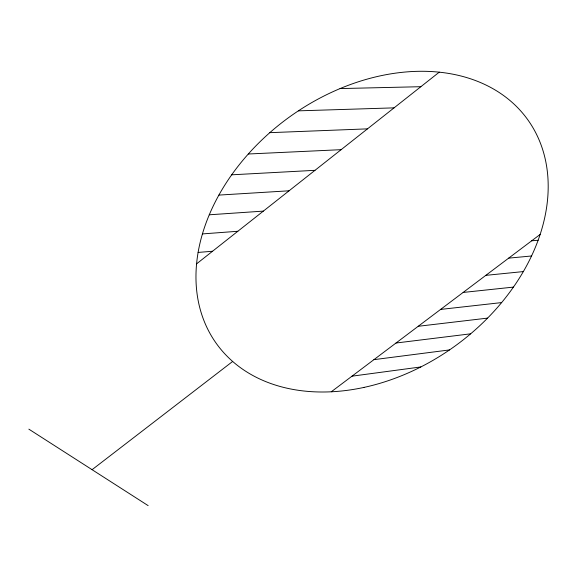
<?xml version="1.0" encoding="UTF-8"?>
<svg xmlns="http://www.w3.org/2000/svg" width="577" height="577" viewBox="0 0 577 577"><rect width="100%" height="100%" fill="white"/><g stroke="black" fill="none" stroke-linecap="round" stroke-linejoin="round"><path stroke-width="0.87" d="M196.584 263.855L439.256 72.161M92.082 469.692L232.654 361.454M331.27 391.79L540.13 234.442M351.992 376.175L420.828 366.95M373.918 359.659L449.505 349.929M395.995 343.026L470.63 333.823M418.217 326.286L487.565 318.115M440.597 309.423L501.615 302.586M463.136 292.445L513.415 287.101M485.827 275.352L523.325 271.587M508.676 258.135L531.525 255.986M531.684 240.804L538.117 240.241M198.106 252.43L212.538 251.255M202.433 233.916L237.847 231.269M209.271 214.795L263.35 211.117M218.892 195.091L289.07 190.799M231.687 174.817L314.999 170.323M248.298 154.001L341.137 149.674M269.798 132.667L367.484 128.859M298.359 110.856L394.055 107.863M340.055 88.577L420.849 86.701M28.85 429.151L148.138 505.625M363.964 387.412A191.737 141.315 -35.8 0 0 528.482 120.744A191.737 141.315 -35.8 0 0 223.775 186.76A191.737 141.315 -35.8 0 0 363.964 387.412"/></g></svg>
